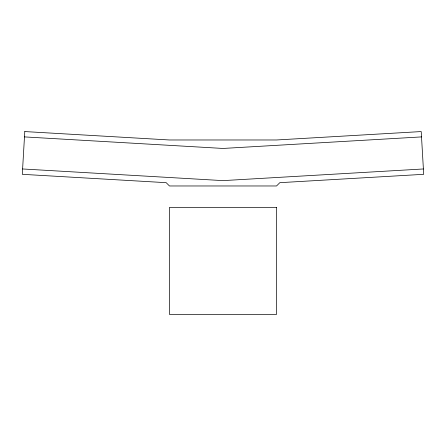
<?xml version="1.0" encoding="UTF-8"?>
<svg xmlns="http://www.w3.org/2000/svg" width="446" height="446" viewBox="0 0 446 446"><rect width="100%" height="100%" fill="white"/><g stroke="black" fill="none" stroke-linecap="round" stroke-linejoin="round"><path stroke-width="0.67" d="M421.526 136.905L223 148.446L24.474 136.905M423.388 168.967L223 180.619L22.612 168.967M24.786 131.564L22.3 174.314L166.18 182.676L169.474 185.971L276.526 185.971L279.82 182.676L423.7 174.314L421.214 131.564L276.526 139.977L169.474 139.977L24.786 131.564M276.526 207.384L169.474 207.384L169.474 314.436L276.526 314.436L276.526 207.384"/></g></svg>
